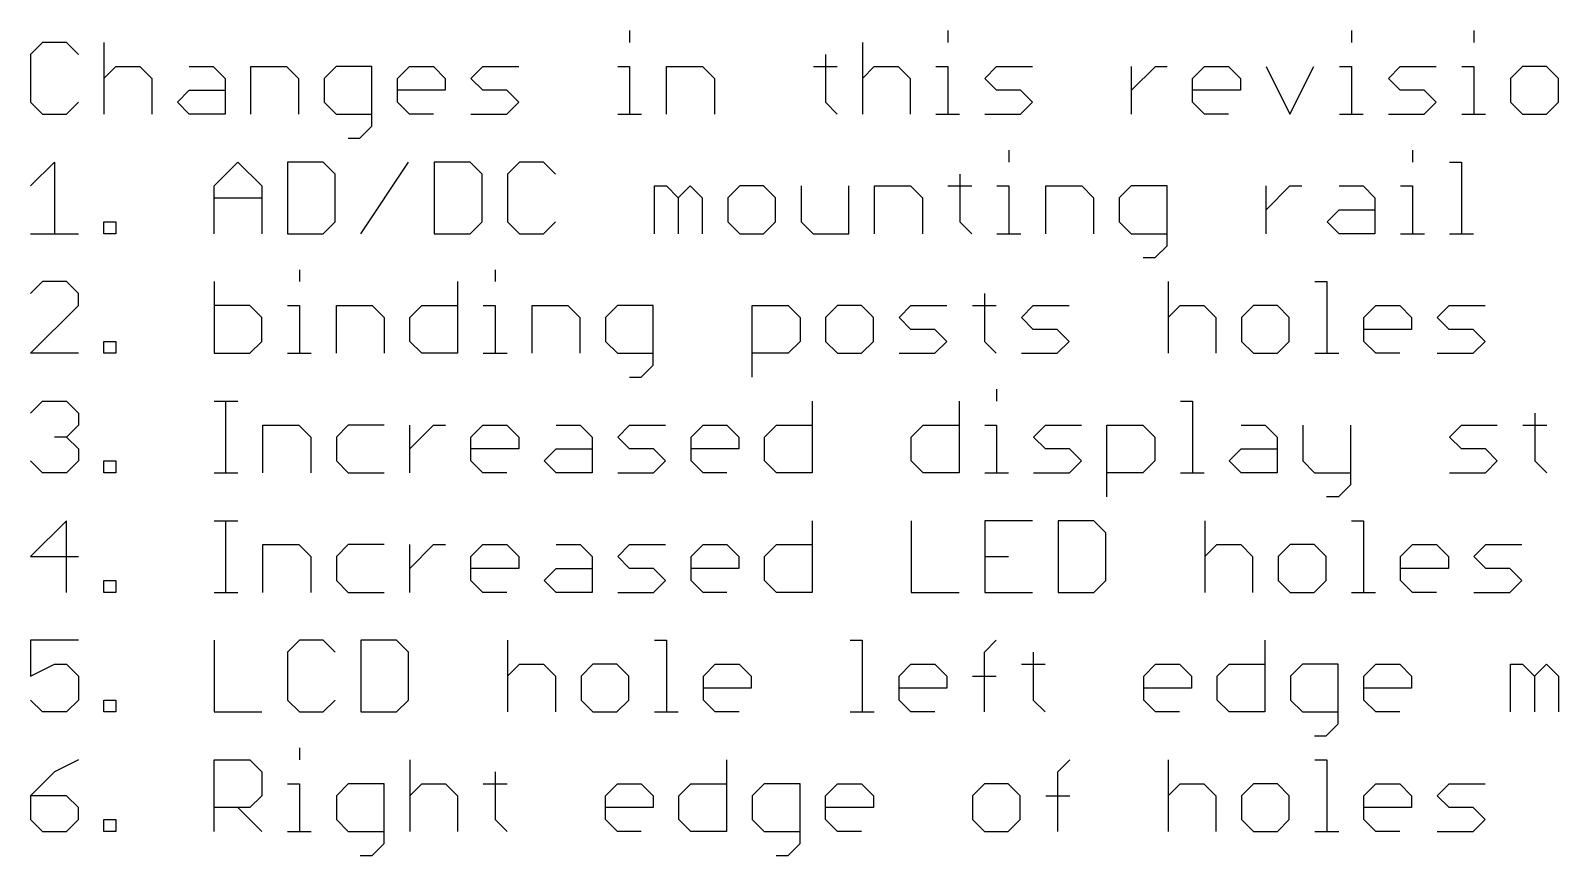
# Model space of a CAD drawing. Extents: x -9 to 622, y -48 to 444.
# Drawn here: x 319.13 to 367.05, y 417.88 to 443.75 of the extents above; entities that cross this region are included whole.
import ezdxf

# ---------------------------------------------------------------- set-up
doc = ezdxf.new("R2010")
doc.units = 0
doc.layers.add('119', color=1, linetype='CONTINUOUS')

msp = doc.modelspace()

# ---------------------------------------------------------------- linework, layer by layer
at = {"layer": '119'}
for p, q in [((319.5017, 443.3749), (319.127, 443.0003)), ((320.251, 443.3749), (319.5017, 443.3749)), ((320.6256, 443.0003), (320.251, 443.3749)), ((321.429, 443.3749), (321.429, 441.127)), ((337.9174, 443.7496), (337.9174, 443.3749)), ((345.2159, 443.3749), (345.2159, 441.127)), ((347.8926, 443.7496), (347.8926, 443.3749)), ((360.5534, 443.7496), (360.5534, 443.3749)), ((364.39, 443.7496), (364.39, 443.3749)), ((319.127, 443.0003), (319.127, 441.5017)), ((344.056, 443.0003), (344.056, 441.5017)), ((321.429, 442.251), (321.8036, 442.6256)), ((321.8036, 442.6256), (322.5529, 442.6256)), ((322.5529, 442.6256), (322.9276, 442.251)), ((324.1056, 442.6256), (324.8549, 442.6256)), ((324.8549, 442.6256), (325.2295, 442.251)), ((326.0329, 441.127), (326.0329, 442.6256)), ((326.0329, 442.6256), (327.1569, 442.6256)), ((327.1569, 442.6256), (327.5315, 442.251)), ((328.7095, 442.6256), (328.3349, 442.251)), ((329.8335, 442.6256), (328.7095, 442.6256)), ((329.8335, 440.7523), (329.8335, 442.6256)), ((330.6368, 442.251), (331.0115, 442.6256)), ((331.0115, 442.6256), (331.7608, 442.6256)), ((331.7608, 442.6256), (332.1354, 442.251)), ((332.9388, 442.251), (333.3134, 442.6256)), ((333.3134, 442.6256), (334.4374, 442.6256)), ((337.5427, 442.6256), (337.9174, 442.6256)), ((337.9174, 442.6256), (337.9174, 441.127)), ((339.0774, 441.127), (339.0774, 442.6256)), ((339.0774, 442.6256), (340.2013, 442.6256)), ((340.2013, 442.6256), (340.576, 442.251)), ((343.6813, 442.6256), (344.4306, 442.6256)), ((345.2159, 442.251), (345.5906, 442.6256)), ((345.5906, 442.6256), (346.3399, 442.6256)), ((346.3399, 442.6256), (346.7146, 442.251)), ((347.5179, 442.6256), (347.8926, 442.6256)), ((347.8926, 442.6256), (347.8926, 441.127)), ((349.0526, 442.251), (349.4272, 442.6256)), ((349.4272, 442.6256), (350.5512, 442.6256)), ((353.6565, 441.127), (353.6565, 442.6256)), ((353.6565, 441.8763), (354.4058, 442.6256)), ((354.4058, 442.6256), (354.7804, 442.6256)), ((355.5748, 442.251), (355.9494, 442.6256)), ((355.9494, 442.6256), (356.6987, 442.6256)), ((356.6987, 442.6256), (357.0734, 442.251)), ((357.8768, 442.6256), (358.6261, 441.127)), ((358.6261, 441.127), (359.3754, 442.6256)), ((360.1787, 442.6256), (360.5534, 442.6256)), ((360.5534, 442.6256), (360.5534, 441.127)), ((361.7134, 442.251), (362.088, 442.6256)), ((362.088, 442.6256), (363.212, 442.6256)), ((364.0153, 442.6256), (364.39, 442.6256)), ((364.39, 442.6256), (364.39, 441.127)), ((365.9246, 442.6256), (365.55, 442.251)), ((366.6739, 442.6256), (365.9246, 442.6256)), ((367.0486, 442.251), (366.6739, 442.6256)), ((322.9276, 442.251), (322.9276, 441.127)), ((323.7309, 441.5017), (324.1056, 441.8763)), ((324.1056, 441.8763), (325.2295, 441.8763)), ((325.2295, 442.251), (325.2295, 441.127)), ((327.5315, 442.251), (327.5315, 441.127)), ((328.3349, 442.251), (328.3349, 441.5017)), ((330.6368, 441.5017), (330.6368, 442.251)), ((332.1354, 441.8763), (330.6368, 441.8763)), ((332.1354, 442.251), (332.1354, 441.8763)), ((333.3134, 441.8763), (332.9388, 442.251)), ((334.0628, 441.8763), (333.3134, 441.8763)), ((334.4374, 441.5017), (334.0628, 441.8763)), ((340.576, 442.251), (340.576, 441.127)), ((346.7146, 442.251), (346.7146, 441.127)), ((349.4272, 441.8763), (349.0526, 442.251)), ((350.1765, 441.8763), (349.4272, 441.8763)), ((350.5512, 441.5017), (350.1765, 441.8763)), ((355.5748, 441.5017), (355.5748, 442.251)), ((357.0734, 441.8763), (355.5748, 441.8763)), ((357.0734, 442.251), (357.0734, 441.8763)), ((362.088, 441.8763), (361.7134, 442.251)), ((362.8373, 441.8763), (362.088, 441.8763)), ((363.212, 441.5017), (362.8373, 441.8763)), ((365.55, 442.251), (365.55, 441.5017)), ((367.0486, 441.5017), (367.0486, 442.251)), ((319.127, 441.5017), (319.5017, 441.127)), ((320.251, 441.127), (320.6256, 441.5017)), ((324.1056, 441.127), (323.7309, 441.5017)), ((328.3349, 441.5017), (328.7095, 441.127)), ((331.0115, 441.127), (330.6368, 441.5017)), ((334.0628, 441.127), (334.4374, 441.5017)), ((344.056, 441.5017), (344.4306, 441.127)), ((350.1765, 441.127), (350.5512, 441.5017)), ((355.9494, 441.127), (355.5748, 441.5017)), ((362.8373, 441.127), (363.212, 441.5017)), ((365.55, 441.5017), (365.9246, 441.127)), ((366.6739, 441.127), (367.0486, 441.5017)), ((319.5017, 441.127), (320.251, 441.127)), ((325.2295, 441.127), (324.1056, 441.127)), ((328.7095, 441.127), (329.8335, 441.127)), ((331.7608, 441.127), (331.0115, 441.127)), ((332.9388, 441.127), (334.0628, 441.127)), ((337.5427, 441.127), (338.292, 441.127)), ((347.5179, 441.127), (348.2672, 441.127)), ((349.0526, 441.127), (350.1765, 441.127)), ((356.6987, 441.127), (355.9494, 441.127)), ((360.1787, 441.127), (360.928, 441.127)), ((361.7134, 441.127), (362.8373, 441.127)), ((364.0153, 441.127), (364.7646, 441.127)), ((365.9246, 441.127), (366.6739, 441.127)), ((329.4588, 440.3777), (329.8335, 440.7523)), ((329.0842, 440.3777), (329.4588, 440.3777)), ((349.8109, 439.9996), (349.8109, 439.6249)), ((362.4717, 439.9996), (362.4717, 439.6249)), ((319.127, 438.8756), (319.8763, 439.6249)), ((319.8763, 439.6249), (319.8763, 437.377)), ((324.8819, 438.8756), (325.6312, 439.6249)), ((325.6312, 439.6249), (326.3805, 438.8756)), ((327.1839, 439.6249), (327.1839, 437.377)), ((328.3078, 439.6249), (327.1839, 439.6249)), ((328.6825, 439.2503), (328.3078, 439.6249)), ((329.4858, 437.377), (330.9845, 439.6249)), ((331.7878, 439.6249), (331.7878, 437.377)), ((332.9118, 439.6249), (331.7878, 439.6249)), ((333.2864, 439.2503), (332.9118, 439.6249)), ((334.4644, 439.6249), (334.0898, 439.2503)), ((335.2137, 439.6249), (334.4644, 439.6249)), ((335.5884, 439.2503), (335.2137, 439.6249)), ((363.6317, 439.6249), (364.0063, 439.6249)), ((364.0063, 439.6249), (364.0063, 437.377)), ((328.6825, 437.7517), (328.6825, 439.2503)), ((333.2864, 437.7517), (333.2864, 439.2503)), ((334.0898, 439.2503), (334.0898, 437.7517)), ((348.2762, 439.2503), (348.2762, 437.7517)), ((324.8819, 437.377), (324.8819, 438.8756)), ((324.8819, 438.501), (326.3805, 438.501)), ((326.3805, 438.8756), (326.3805, 437.377)), ((338.6937, 437.377), (338.6937, 438.8756)), ((338.6937, 438.8756), (339.0684, 438.8756)), ((339.0684, 438.8756), (339.443, 438.501)), ((339.443, 438.501), (339.8177, 438.8756)), ((339.443, 438.501), (339.443, 437.377)), ((339.8177, 438.8756), (340.1923, 438.501)), ((340.1923, 438.501), (340.1923, 437.377)), ((341.3703, 438.8756), (340.9957, 438.501)), ((340.9957, 438.501), (340.9957, 437.7517)), ((342.1196, 438.8756), (341.3703, 438.8756)), ((342.4943, 438.501), (342.1196, 438.8756)), ((342.4943, 437.7517), (342.4943, 438.501)), ((343.2976, 438.8756), (343.2976, 437.7517)), ((344.7963, 437.377), (344.7963, 438.8756)), ((345.5996, 437.377), (345.5996, 438.8756)), ((345.5996, 438.8756), (346.7236, 438.8756)), ((346.7236, 438.8756), (347.0982, 438.501)), ((347.0982, 438.501), (347.0982, 437.377)), ((347.9016, 438.8756), (348.6509, 438.8756)), ((349.4362, 438.8756), (349.8109, 438.8756)), ((349.8109, 438.8756), (349.8109, 437.377)), ((350.9709, 437.377), (350.9709, 438.8756)), ((350.9709, 438.8756), (352.0948, 438.8756)), ((352.0948, 438.8756), (352.4695, 438.501)), ((352.4695, 438.501), (352.4695, 437.377)), ((353.6475, 438.8756), (353.2728, 438.501)), ((353.2728, 438.501), (353.2728, 437.7517)), ((354.7714, 438.8756), (353.6475, 438.8756)), ((354.7714, 437.0023), (354.7714, 438.8756)), ((357.8768, 437.377), (357.8768, 438.8756)), ((357.8768, 438.1263), (358.6261, 438.8756)), ((358.6261, 438.8756), (359.0007, 438.8756)), ((360.1697, 438.8756), (360.919, 438.8756)), ((360.919, 438.8756), (361.2937, 438.501)), ((361.2937, 438.501), (361.2937, 437.377)), ((362.097, 438.8756), (362.4717, 438.8756)), ((362.4717, 438.8756), (362.4717, 437.377)), ((359.7951, 437.7517), (360.1697, 438.1263)), ((360.1697, 438.1263), (361.2937, 438.1263)), ((321.429, 437.377), (321.429, 437.7517)), ((321.429, 437.7517), (321.8036, 437.7517)), ((321.8036, 437.7517), (321.8036, 437.377)), ((328.3078, 437.377), (328.6825, 437.7517)), ((332.9118, 437.377), (333.2864, 437.7517)), ((334.0898, 437.7517), (334.4644, 437.377)), ((335.2137, 437.377), (335.5884, 437.7517)), ((340.9957, 437.7517), (341.3703, 437.377)), ((342.1196, 437.377), (342.4943, 437.7517)), ((343.2976, 437.7517), (343.6723, 437.377)), ((348.2762, 437.7517), (348.6509, 437.377)), ((353.2728, 437.7517), (353.6475, 437.377)), ((360.1697, 437.377), (359.7951, 437.7517)), ((319.127, 437.377), (320.6256, 437.377)), ((321.8036, 437.377), (321.429, 437.377)), ((327.1839, 437.377), (328.3078, 437.377)), ((331.7878, 437.377), (332.9118, 437.377)), ((334.4644, 437.377), (335.2137, 437.377)), ((341.3703, 437.377), (342.1196, 437.377)), ((343.6723, 437.377), (344.7963, 437.377)), ((349.4362, 437.377), (350.1855, 437.377)), ((353.6475, 437.377), (354.7714, 437.377)), ((361.2937, 437.377), (360.1697, 437.377)), ((362.097, 437.377), (362.8463, 437.377)), ((363.6317, 437.377), (364.381, 437.377)), ((354.0221, 436.6277), (354.3968, 436.6277)), ((354.3968, 436.6277), (354.7714, 437.0023)), ((327.5585, 436.2496), (327.5585, 435.8749)), ((333.6971, 436.2496), (333.6971, 435.8749)), ((319.5017, 435.8749), (319.127, 435.5003)), ((320.251, 435.8749), (319.5017, 435.8749)), ((320.6256, 435.5003), (320.251, 435.8749)), ((324.8819, 435.8749), (324.8819, 433.627)), ((332.5191, 435.8749), (332.5191, 433.627)), ((354.8075, 435.8749), (354.8075, 433.627)), ((359.4114, 435.8749), (359.7861, 435.8749)), ((359.7861, 435.8749), (359.7861, 433.627)), ((320.6256, 435.1256), (320.6256, 435.5003)), ((349.0435, 435.5003), (349.0435, 434.0017)), ((319.127, 433.627), (320.6256, 435.1256)), ((326.0059, 435.1256), (324.8819, 435.1256)), ((326.3805, 434.751), (326.0059, 435.1256)), ((326.3805, 434.0017), (326.3805, 434.751)), ((327.1839, 435.1256), (327.5585, 435.1256)), ((327.5585, 435.1256), (327.5585, 433.627)), ((328.7185, 433.627), (328.7185, 435.1256)), ((328.7185, 435.1256), (329.8425, 435.1256)), ((329.8425, 435.1256), (330.2171, 434.751)), ((330.2171, 434.751), (330.2171, 433.627)), ((331.0205, 434.751), (331.3951, 435.1256)), ((331.0205, 434.0017), (331.0205, 434.751)), ((331.3951, 435.1256), (332.5191, 435.1256)), ((333.3225, 435.1256), (333.6971, 435.1256)), ((333.6971, 435.1256), (333.6971, 433.627)), ((334.8571, 433.627), (334.8571, 435.1256)), ((334.8571, 435.1256), (335.9811, 435.1256)), ((335.9811, 435.1256), (336.3557, 434.751)), ((336.3557, 434.751), (336.3557, 433.627)), ((337.5337, 435.1256), (337.1591, 434.751)), ((337.1591, 434.751), (337.1591, 434.0017)), ((338.6577, 435.1256), (337.5337, 435.1256)), ((338.6577, 433.2523), (338.6577, 435.1256)), ((341.763, 432.8777), (341.763, 435.1256)), ((341.763, 435.1256), (342.887, 435.1256)), ((342.887, 435.1256), (343.2616, 434.751)), ((343.2616, 434.751), (343.2616, 434.0017)), ((344.4396, 435.1256), (344.065, 434.751)), ((344.065, 434.751), (344.065, 434.0017)), ((345.1889, 435.1256), (344.4396, 435.1256)), ((345.5636, 434.751), (345.1889, 435.1256)), ((345.5636, 434.0017), (345.5636, 434.751)), ((346.3669, 434.751), (346.7416, 435.1256)), ((346.7416, 434.3763), (346.3669, 434.751)), ((346.7416, 435.1256), (347.8655, 435.1256)), ((348.6689, 435.1256), (349.4182, 435.1256)), ((350.2035, 434.751), (350.5782, 435.1256)), ((350.5782, 434.3763), (350.2035, 434.751)), ((350.5782, 435.1256), (351.7021, 435.1256)), ((354.8075, 434.751), (355.1821, 435.1256)), ((355.1821, 435.1256), (355.9314, 435.1256)), ((355.9314, 435.1256), (356.3061, 434.751)), ((356.3061, 434.751), (356.3061, 433.627)), ((357.4841, 435.1256), (357.1094, 434.751)), ((357.1094, 434.751), (357.1094, 434.0017)), ((358.2334, 435.1256), (357.4841, 435.1256)), ((358.608, 434.751), (358.2334, 435.1256)), ((358.608, 434.0017), (358.608, 434.751)), ((360.946, 434.751), (361.3207, 435.1256)), ((360.946, 434.0017), (360.946, 434.751)), ((361.3207, 435.1256), (362.07, 435.1256)), ((362.07, 435.1256), (362.4447, 434.751)), ((362.4447, 434.751), (362.4447, 434.3763)), ((363.248, 434.751), (363.6227, 435.1256)), ((363.6227, 434.3763), (363.248, 434.751)), ((363.6227, 435.1256), (364.7466, 435.1256)), ((347.4909, 434.3763), (346.7416, 434.3763)), ((347.8655, 434.0017), (347.4909, 434.3763)), ((351.3275, 434.3763), (350.5782, 434.3763)), ((351.7021, 434.0017), (351.3275, 434.3763)), ((362.4447, 434.3763), (360.946, 434.3763)), ((364.372, 434.3763), (363.6227, 434.3763)), ((364.7466, 434.0017), (364.372, 434.3763)), ((321.429, 433.627), (321.429, 434.0017)), ((321.429, 434.0017), (321.8036, 434.0017)), ((321.8036, 434.0017), (321.8036, 433.627)), ((326.0059, 433.627), (326.3805, 434.0017)), ((331.3951, 433.627), (331.0205, 434.0017)), ((337.1591, 434.0017), (337.5337, 433.627)), ((343.2616, 434.0017), (342.887, 433.627)), ((344.065, 434.0017), (344.4396, 433.627)), ((345.1889, 433.627), (345.5636, 434.0017)), ((347.4909, 433.627), (347.8655, 434.0017)), ((349.0435, 434.0017), (349.4182, 433.627)), ((351.3275, 433.627), (351.7021, 434.0017)), ((357.1094, 434.0017), (357.4841, 433.627)), ((358.2334, 433.627), (358.608, 434.0017)), ((361.3207, 433.627), (360.946, 434.0017)), ((364.372, 433.627), (364.7466, 434.0017)), ((320.6256, 433.627), (319.127, 433.627)), ((321.8036, 433.627), (321.429, 433.627)), ((324.8819, 433.627), (326.0059, 433.627)), ((327.1839, 433.627), (327.9332, 433.627)), ((332.5191, 433.627), (331.3951, 433.627)), ((333.3225, 433.627), (334.0718, 433.627)), ((337.5337, 433.627), (338.6577, 433.627)), ((338.283, 432.8777), (338.6577, 433.2523)), ((342.887, 433.627), (341.763, 433.627)), ((344.4396, 433.627), (345.1889, 433.627)), ((346.3669, 433.627), (347.4909, 433.627)), ((350.2035, 433.627), (351.3275, 433.627)), ((357.4841, 433.627), (358.2334, 433.627)), ((359.4114, 433.627), (360.1607, 433.627)), ((362.07, 433.627), (361.3207, 433.627)), ((363.248, 433.627), (364.372, 433.627)), ((337.9084, 432.8777), (338.283, 432.8777)), ((349.4272, 432.4996), (349.4272, 432.1249)), ((319.127, 431.7503), (319.5017, 432.1249)), ((319.5017, 432.1249), (320.251, 432.1249)), ((320.251, 432.1249), (320.6256, 431.7503)), ((324.8819, 432.1249), (325.6312, 432.1249)), ((325.2566, 429.877), (325.2566, 432.1249)), ((343.6453, 432.1249), (343.6453, 429.877)), ((348.2492, 432.1249), (348.2492, 429.877)), ((355.1911, 432.1249), (355.5658, 432.1249)), ((355.5658, 432.1249), (355.5658, 429.877)), ((320.6256, 431.3756), (320.251, 431.001)), ((320.6256, 431.7503), (320.6256, 431.3756)), ((326.4166, 429.877), (326.4166, 431.3756)), ((326.4166, 431.3756), (327.5405, 431.3756)), ((327.5405, 431.3756), (327.9152, 431.001)), ((329.0932, 431.3756), (328.7185, 431.001)), ((330.2171, 431.3756), (329.0932, 431.3756)), ((331.0205, 429.877), (331.0205, 431.3756)), ((331.0205, 430.6263), (331.7698, 431.3756)), ((331.7698, 431.3756), (332.1444, 431.3756)), ((332.9388, 431.001), (333.3134, 431.3756)), ((333.3134, 431.3756), (334.0627, 431.3756)), ((334.0627, 431.3756), (334.4374, 431.001)), ((335.6154, 431.3756), (336.3647, 431.3756)), ((336.3647, 431.3756), (336.7394, 431.001)), ((337.5427, 431.001), (337.9174, 431.3756)), ((337.9174, 431.3756), (339.0413, 431.3756)), ((339.8447, 431.001), (340.2193, 431.3756)), ((340.2193, 431.3756), (340.9686, 431.3756)), ((340.9686, 431.3756), (341.3433, 431.001)), ((342.1467, 431.001), (342.5213, 431.3756)), ((342.5213, 431.3756), (343.6453, 431.3756)), ((346.7506, 431.001), (347.1252, 431.3756)), ((347.1252, 431.3756), (348.2492, 431.3756)), ((349.0525, 431.3756), (349.4272, 431.3756)), ((349.4272, 431.3756), (349.4272, 429.877)), ((350.5872, 431.001), (350.9618, 431.3756)), ((350.9618, 431.3756), (352.0858, 431.3756)), ((352.8892, 429.1277), (352.8892, 431.3756)), ((352.8892, 431.3756), (354.0131, 431.3756)), ((354.0131, 431.3756), (354.3878, 431.001)), ((357.1004, 431.3756), (357.8497, 431.3756)), ((357.8497, 431.3756), (358.2244, 431.001)), ((359.0277, 431.3756), (359.0277, 430.2517)), ((360.5263, 431.3756), (360.5263, 429.5023)), ((363.6317, 431.001), (364.0063, 431.3756)), ((364.0063, 431.3756), (365.1303, 431.3756)), ((365.9336, 431.3756), (366.6829, 431.3756)), ((366.3083, 431.7503), (366.3083, 430.2517)), ((320.251, 431.001), (319.8763, 431.001)), ((320.251, 431.001), (320.6256, 430.6263)), ((327.9152, 431.001), (327.9152, 429.877)), ((328.7185, 431.001), (328.7185, 430.2517)), ((332.9388, 430.2517), (332.9388, 431.001)), ((334.4374, 431.001), (334.4374, 430.6263)), ((336.7394, 431.001), (336.7394, 429.877)), ((337.9174, 430.6263), (337.5427, 431.001)), ((339.8447, 430.2517), (339.8447, 431.001)), ((341.3433, 431.001), (341.3433, 430.6263)), ((342.1467, 430.2517), (342.1467, 431.001)), ((346.7506, 430.2517), (346.7506, 431.001)), ((350.9618, 430.6263), (350.5872, 431.001)), ((354.3878, 431.001), (354.3878, 430.2517)), ((358.2244, 431.001), (358.2244, 429.877)), ((364.0063, 430.6263), (363.6317, 431.001)), ((320.6256, 430.6263), (320.6256, 430.2517)), ((334.4374, 430.6263), (332.9388, 430.6263)), ((335.2408, 430.2517), (335.6154, 430.6263)), ((335.6154, 430.6263), (336.7394, 430.6263)), ((338.6667, 430.6263), (337.9174, 430.6263)), ((339.0413, 430.2517), (338.6667, 430.6263)), ((341.3433, 430.6263), (339.8447, 430.6263)), ((351.7112, 430.6263), (350.9618, 430.6263)), ((352.0858, 430.2517), (351.7112, 430.6263)), ((356.7258, 430.2517), (357.1004, 430.6263)), ((357.1004, 430.6263), (358.2244, 430.6263)), ((364.7556, 430.6263), (364.0063, 430.6263)), ((365.1303, 430.2517), (364.7556, 430.6263)), ((319.5017, 429.877), (319.127, 430.2517)), ((320.251, 429.877), (319.5017, 429.877)), ((320.6256, 430.2517), (320.251, 429.877)), ((321.429, 429.877), (321.429, 430.2517)), ((321.429, 430.2517), (321.8036, 430.2517)), ((321.8036, 429.877), (321.429, 429.877)), ((321.8036, 430.2517), (321.8036, 429.877)), ((324.8819, 429.877), (325.6312, 429.877)), ((328.7185, 430.2517), (329.0932, 429.877)), ((329.0932, 429.877), (330.2171, 429.877)), ((333.3134, 429.877), (332.9388, 430.2517)), ((334.0627, 429.877), (333.3134, 429.877)), ((335.6154, 429.877), (335.2408, 430.2517)), ((336.7394, 429.877), (335.6154, 429.877)), ((337.5427, 429.877), (338.6667, 429.877)), ((338.6667, 429.877), (339.0413, 430.2517)), ((340.2193, 429.877), (339.8447, 430.2517)), ((340.9686, 429.877), (340.2193, 429.877)), ((342.5213, 429.877), (342.1467, 430.2517)), ((343.6453, 429.877), (342.5213, 429.877)), ((347.1252, 429.877), (346.7506, 430.2517)), ((348.2492, 429.877), (347.1252, 429.877)), ((349.0525, 429.877), (349.8019, 429.877)), ((350.5872, 429.877), (351.7112, 429.877)), ((351.7112, 429.877), (352.0858, 430.2517)), ((354.0131, 429.877), (352.8892, 429.877)), ((354.3878, 430.2517), (354.0131, 429.877)), ((355.1911, 429.877), (355.9404, 429.877)), ((357.1004, 429.877), (356.7258, 430.2517)), ((358.2244, 429.877), (357.1004, 429.877)), ((359.0277, 430.2517), (359.4024, 429.877)), ((359.4024, 429.877), (360.5263, 429.877)), ((363.6317, 429.877), (364.7556, 429.877)), ((364.7556, 429.877), (365.1303, 430.2517)), ((366.3083, 430.2517), (366.6829, 429.877)), ((360.5263, 429.5023), (360.1517, 429.1277)), ((360.1517, 429.1277), (359.777, 429.1277)), ((320.251, 428.3749), (319.127, 427.251)), ((320.251, 426.127), (320.251, 428.3749)), ((324.8819, 428.3749), (325.6312, 428.3749)), ((325.2566, 426.127), (325.2566, 428.3749)), ((343.6453, 428.3749), (343.6453, 426.127)), ((346.7506, 428.3749), (346.7506, 426.127)), ((350.5512, 428.3749), (349.0525, 428.3749)), ((349.0525, 428.3749), (349.0525, 426.127)), ((351.3545, 428.3749), (351.3545, 426.127)), ((352.4785, 428.3749), (351.3545, 428.3749)), ((352.8531, 428.0003), (352.4785, 428.3749)), ((352.8531, 426.5017), (352.8531, 428.0003)), ((355.9584, 428.3749), (355.9584, 426.127)), ((360.5624, 428.3749), (360.937, 428.3749)), ((360.937, 428.3749), (360.937, 426.127)), ((326.4166, 426.127), (326.4166, 427.6256)), ((326.4166, 427.6256), (327.5405, 427.6256)), ((327.5405, 427.6256), (327.9152, 427.251)), ((329.0932, 427.6256), (328.7185, 427.251)), ((330.2171, 427.6256), (329.0932, 427.6256)), ((331.0205, 426.127), (331.0205, 427.6256)), ((331.0205, 426.8763), (331.7698, 427.6256)), ((331.7698, 427.6256), (332.1444, 427.6256)), ((332.9388, 427.251), (333.3134, 427.6256)), ((333.3134, 427.6256), (334.0627, 427.6256)), ((334.0627, 427.6256), (334.4374, 427.251)), ((335.6154, 427.6256), (336.3647, 427.6256)), ((336.3647, 427.6256), (336.7394, 427.251)), ((337.5427, 427.251), (337.9174, 427.6256)), ((337.9174, 427.6256), (339.0413, 427.6256)), ((339.8447, 427.251), (340.2193, 427.6256)), ((340.2193, 427.6256), (340.9686, 427.6256)), ((340.9686, 427.6256), (341.3433, 427.251)), ((342.1467, 427.251), (342.5213, 427.6256)), ((342.5213, 427.6256), (343.6453, 427.6256)), ((355.9584, 427.251), (356.3331, 427.6256)), ((356.3331, 427.6256), (357.0824, 427.6256)), ((357.0824, 427.6256), (357.4571, 427.251)), ((358.6351, 427.6256), (358.2604, 427.251)), ((359.3844, 427.6256), (358.6351, 427.6256)), ((359.759, 427.251), (359.3844, 427.6256)), ((362.097, 427.251), (362.4717, 427.6256)), ((362.4717, 427.6256), (363.221, 427.6256)), ((363.221, 427.6256), (363.5956, 427.251)), ((364.399, 427.251), (364.7736, 427.6256)), ((364.7736, 427.6256), (365.8976, 427.6256)), ((319.127, 427.251), (320.6256, 427.251)), ((327.9152, 427.251), (327.9152, 426.127)), ((328.7185, 427.251), (328.7185, 426.5017)), ((332.9388, 426.5017), (332.9388, 427.251)), ((334.4374, 427.251), (334.4374, 426.8763)), ((336.7394, 427.251), (336.7394, 426.127)), ((337.9174, 426.8763), (337.5427, 427.251)), ((339.8447, 426.5017), (339.8447, 427.251)), ((341.3433, 427.251), (341.3433, 426.8763)), ((342.1467, 426.5017), (342.1467, 427.251)), ((349.0525, 427.251), (349.8019, 427.251)), ((357.4571, 427.251), (357.4571, 426.127)), ((358.2604, 427.251), (358.2604, 426.5017)), ((359.759, 426.5017), (359.759, 427.251)), ((362.097, 426.5017), (362.097, 427.251)), ((363.5956, 427.251), (363.5956, 426.8763)), ((364.7736, 426.8763), (364.399, 427.251)), ((334.4374, 426.8763), (332.9388, 426.8763)), ((335.2408, 426.5017), (335.6154, 426.8763)), ((335.6154, 426.8763), (336.7394, 426.8763)), ((338.6667, 426.8763), (337.9174, 426.8763)), ((339.0413, 426.5017), (338.6667, 426.8763)), ((341.3433, 426.8763), (339.8447, 426.8763)), ((363.5956, 426.8763), (362.097, 426.8763)), ((365.5229, 426.8763), (364.7736, 426.8763)), ((365.8976, 426.5017), (365.5229, 426.8763)), ((321.429, 426.127), (321.429, 426.5017)), ((321.429, 426.5017), (321.8036, 426.5017)), ((321.8036, 426.127), (321.429, 426.127)), ((321.8036, 426.5017), (321.8036, 426.127)), ((324.8819, 426.127), (325.6312, 426.127)), ((328.7185, 426.5017), (329.0932, 426.127)), ((329.0932, 426.127), (330.2171, 426.127)), ((333.3134, 426.127), (332.9388, 426.5017)), ((334.0627, 426.127), (333.3134, 426.127)), ((335.6154, 426.127), (335.2408, 426.5017)), ((336.7394, 426.127), (335.6154, 426.127)), ((337.5427, 426.127), (338.6667, 426.127)), ((338.6667, 426.127), (339.0413, 426.5017)), ((340.2193, 426.127), (339.8447, 426.5017)), ((340.9686, 426.127), (340.2193, 426.127)), ((342.5213, 426.127), (342.1467, 426.5017)), ((343.6453, 426.127), (342.5213, 426.127)), ((346.7506, 426.127), (348.2492, 426.127)), ((349.0525, 426.127), (350.5512, 426.127)), ((351.3545, 426.127), (352.4785, 426.127)), ((352.4785, 426.127), (352.8531, 426.5017)), ((358.2604, 426.5017), (358.6351, 426.127)), ((358.6351, 426.127), (359.3844, 426.127)), ((359.3844, 426.127), (359.759, 426.5017)), ((360.5624, 426.127), (361.3117, 426.127)), ((362.4717, 426.127), (362.097, 426.5017)), ((363.221, 426.127), (362.4717, 426.127)), ((364.399, 426.127), (365.5229, 426.127)), ((365.5229, 426.127), (365.8976, 426.5017)), ((320.6256, 424.6249), (319.127, 424.6249)), ((319.127, 424.6249), (319.127, 423.501)), ((324.8819, 424.6249), (324.8819, 422.377)), ((327.5585, 424.6249), (327.1839, 424.2503)), ((328.3078, 424.6249), (327.5585, 424.6249)), ((328.6825, 424.2503), (328.3078, 424.6249)), ((329.4858, 424.6249), (329.4858, 422.377)), ((330.6098, 424.6249), (329.4858, 424.6249)), ((330.9845, 424.2503), (330.6098, 424.6249)), ((334.0898, 424.6249), (334.0898, 422.377)), ((338.6937, 424.6249), (339.0684, 424.6249)), ((339.0684, 424.6249), (339.0684, 422.377)), ((344.8323, 424.6249), (345.2069, 424.6249)), ((345.2069, 424.6249), (345.2069, 422.377)), ((349.0435, 424.2503), (349.4182, 424.6249)), ((357.8407, 424.6249), (357.8407, 422.377)), ((327.1839, 424.2503), (327.1839, 422.7517)), ((330.9845, 422.7517), (330.9845, 424.2503)), ((349.0435, 422.377), (349.0435, 424.2503)), ((350.5782, 424.2503), (350.5782, 422.7517)), ((319.127, 423.501), (319.8763, 423.8756)), ((319.8763, 423.8756), (320.251, 423.8756)), ((320.251, 423.8756), (320.6256, 423.501)), ((334.0898, 423.501), (334.4644, 423.8756)), ((334.4644, 423.8756), (335.2137, 423.8756)), ((335.2137, 423.8756), (335.5884, 423.501)), ((336.7664, 423.8756), (336.3917, 423.501)), ((337.5157, 423.8756), (336.7664, 423.8756)), ((337.8904, 423.501), (337.5157, 423.8756)), ((340.2284, 423.501), (340.603, 423.8756)), ((340.603, 423.8756), (341.3523, 423.8756)), ((341.3523, 423.8756), (341.727, 423.501)), ((346.3669, 423.501), (346.7416, 423.8756)), ((346.7416, 423.8756), (347.4909, 423.8756)), ((347.4909, 423.8756), (347.8655, 423.501)), ((350.2035, 423.8756), (350.9528, 423.8756)), ((354.0401, 423.501), (354.4148, 423.8756)), ((354.4148, 423.8756), (355.1641, 423.8756)), ((355.1641, 423.8756), (355.5388, 423.501)), ((356.3421, 423.501), (356.7168, 423.8756)), ((356.7168, 423.8756), (357.8407, 423.8756)), ((359.0187, 423.8756), (358.6441, 423.501)), ((360.1427, 423.8756), (359.0187, 423.8756)), ((360.1427, 422.0023), (360.1427, 423.8756)), ((360.946, 423.501), (361.3207, 423.8756)), ((361.3207, 423.8756), (362.07, 423.8756)), ((362.07, 423.8756), (362.4447, 423.501)), ((365.55, 422.377), (365.55, 423.8756)), ((365.55, 423.8756), (365.9246, 423.8756)), ((365.9246, 423.8756), (366.2993, 423.501)), ((366.2993, 423.501), (366.6739, 423.8756)), ((366.6739, 423.8756), (367.0486, 423.501)), ((320.6256, 423.501), (320.6256, 422.7517)), ((335.5884, 423.501), (335.5884, 422.377)), ((336.3917, 423.501), (336.3917, 422.7517)), ((337.8904, 422.7517), (337.8904, 423.501)), ((340.2284, 422.7517), (340.2284, 423.501)), ((341.727, 423.501), (341.727, 423.1263)), ((346.3669, 422.7517), (346.3669, 423.501)), ((347.8655, 423.501), (347.8655, 423.1263)), ((348.6689, 423.501), (349.4182, 423.501)), ((354.0401, 422.7517), (354.0401, 423.501)), ((355.5388, 423.501), (355.5388, 423.1263)), ((356.3421, 422.7517), (356.3421, 423.501)), ((358.6441, 423.501), (358.6441, 422.7517)), ((360.946, 422.7517), (360.946, 423.501)), ((362.4447, 423.501), (362.4447, 423.1263)), ((366.2993, 423.501), (366.2993, 422.377)), ((367.0486, 423.501), (367.0486, 422.377)), ((319.5017, 422.377), (319.127, 422.7517)), ((320.6256, 422.7517), (320.251, 422.377)), ((321.429, 422.377), (321.429, 422.7517)), ((321.429, 422.7517), (321.8036, 422.7517)), ((321.8036, 422.7517), (321.8036, 422.377)), ((327.1839, 422.7517), (327.5585, 422.377)), ((328.3078, 422.377), (328.6825, 422.7517)), ((330.6098, 422.377), (330.9845, 422.7517)), ((336.3917, 422.7517), (336.7664, 422.377)), ((337.5157, 422.377), (337.8904, 422.7517)), ((341.727, 423.1263), (340.2284, 423.1263)), ((340.603, 422.377), (340.2284, 422.7517)), ((347.8655, 423.1263), (346.3669, 423.1263)), ((346.7416, 422.377), (346.3669, 422.7517)), ((350.5782, 422.7517), (350.9528, 422.377)), ((355.5388, 423.1263), (354.0401, 423.1263)), ((354.4148, 422.377), (354.0401, 422.7517)), ((356.7168, 422.377), (356.3421, 422.7517)), ((358.6441, 422.7517), (359.0187, 422.377)), ((362.4447, 423.1263), (360.946, 423.1263)), ((361.3207, 422.377), (360.946, 422.7517)), ((320.251, 422.377), (319.5017, 422.377)), ((321.8036, 422.377), (321.429, 422.377)), ((324.8819, 422.377), (326.3805, 422.377)), ((327.5585, 422.377), (328.3078, 422.377)), ((329.4858, 422.377), (330.6098, 422.377)), ((336.7664, 422.377), (337.5157, 422.377)), ((338.6937, 422.377), (339.443, 422.377)), ((341.3523, 422.377), (340.603, 422.377)), ((344.8323, 422.377), (345.5816, 422.377)), ((347.4909, 422.377), (346.7416, 422.377)), ((355.1641, 422.377), (354.4148, 422.377)), ((357.8407, 422.377), (356.7168, 422.377)), ((359.0187, 422.377), (360.1427, 422.377)), ((362.07, 422.377), (361.3207, 422.377)), ((359.768, 421.6277), (360.1427, 422.0023)), ((327.5585, 421.2496), (327.5585, 420.8749)), ((359.3934, 421.6277), (359.768, 421.6277)), ((320.6256, 420.8749), (319.8763, 420.5003)), ((324.8819, 418.627), (324.8819, 420.8749)), ((324.8819, 420.8749), (326.0059, 420.8749)), ((326.0059, 420.8749), (326.3805, 420.5003)), ((331.0205, 420.8749), (331.0205, 418.627)), ((340.9596, 420.8749), (340.9596, 418.627)), ((351.3455, 420.5003), (351.7202, 420.8749)), ((354.8075, 420.8749), (354.8075, 418.627)), ((359.4114, 420.8749), (359.7861, 420.8749)), ((359.7861, 420.8749), (359.7861, 418.627)), ((319.8763, 420.5003), (319.127, 419.751)), ((326.3805, 420.5003), (326.3805, 419.751)), ((333.6971, 420.5003), (333.6971, 419.0017)), ((351.3455, 418.627), (351.3455, 420.5003)), ((327.1839, 420.1256), (327.5585, 420.1256)), ((327.5585, 420.1256), (327.5585, 418.627)), ((329.0932, 420.1256), (328.7185, 419.751)), ((330.2171, 420.1256), (329.0932, 420.1256)), ((330.2171, 418.2523), (330.2171, 420.1256)), ((331.0205, 419.751), (331.3951, 420.1256)), ((331.3951, 420.1256), (332.1444, 420.1256)), ((332.1444, 420.1256), (332.5191, 419.751)), ((333.3225, 420.1256), (334.0718, 420.1256)), ((337.1591, 419.751), (337.5337, 420.1256)), ((337.5337, 420.1256), (338.283, 420.1256)), ((338.283, 420.1256), (338.6577, 419.751)), ((339.461, 419.751), (339.8357, 420.1256)), ((339.8357, 420.1256), (340.9596, 420.1256)), ((342.1376, 420.1256), (341.763, 419.751)), ((343.2616, 420.1256), (342.1376, 420.1256)), ((343.2616, 418.2523), (343.2616, 420.1256)), ((344.065, 419.751), (344.4396, 420.1256)), ((344.4396, 420.1256), (345.1889, 420.1256)), ((345.1889, 420.1256), (345.5636, 419.751)), ((349.0435, 420.1256), (348.6689, 419.751)), ((349.7929, 420.1256), (349.0435, 420.1256)), ((350.1675, 419.751), (349.7929, 420.1256)), ((354.8075, 419.751), (355.1821, 420.1256)), ((355.1821, 420.1256), (355.9314, 420.1256)), ((355.9314, 420.1256), (356.3061, 419.751)), ((357.4841, 420.1256), (357.1094, 419.751)), ((358.2334, 420.1256), (357.4841, 420.1256)), ((358.608, 419.751), (358.2334, 420.1256)), ((360.946, 419.751), (361.3207, 420.1256)), ((361.3207, 420.1256), (362.07, 420.1256)), ((362.07, 420.1256), (362.4447, 419.751)), ((363.248, 419.751), (363.6227, 420.1256)), ((363.6227, 420.1256), (364.7466, 420.1256)), ((319.127, 419.751), (319.127, 419.0017)), ((320.251, 419.751), (319.127, 419.751)), ((320.6256, 419.3763), (320.251, 419.751)), ((320.6256, 419.0017), (320.6256, 419.3763)), ((326.0059, 419.3763), (324.8819, 419.3763)), ((325.6312, 419.3763), (326.3805, 418.627)), ((326.3805, 419.751), (326.0059, 419.3763)), ((328.7185, 419.751), (328.7185, 419.0017)), ((332.5191, 419.751), (332.5191, 418.627)), ((337.1591, 419.0017), (337.1591, 419.751)), ((338.6577, 419.3763), (337.1591, 419.3763)), ((338.6577, 419.751), (338.6577, 419.3763)), ((339.461, 419.0017), (339.461, 419.751)), ((341.763, 419.751), (341.763, 419.0017)), ((344.065, 419.0017), (344.065, 419.751)), ((345.5636, 419.3763), (344.065, 419.3763)), ((345.5636, 419.751), (345.5636, 419.3763)), ((348.6689, 419.751), (348.6689, 419.0017)), ((350.1675, 419.0017), (350.1675, 419.751)), ((350.9709, 419.751), (351.7202, 419.751)), ((356.3061, 419.751), (356.3061, 418.627)), ((357.1094, 419.751), (357.1094, 419.0017)), ((358.608, 419.0017), (358.608, 419.751)), ((360.946, 419.0017), (360.946, 419.751)), ((362.4447, 419.3763), (360.946, 419.3763)), ((362.4447, 419.751), (362.4447, 419.3763)), ((363.6227, 419.3763), (363.248, 419.751)), ((364.372, 419.3763), (363.6227, 419.3763)), ((364.7466, 419.0017), (364.372, 419.3763)), ((319.127, 419.0017), (319.5017, 418.627)), ((320.251, 418.627), (320.6256, 419.0017)), ((321.429, 418.627), (321.429, 419.0017)), ((321.429, 419.0017), (321.8036, 419.0017)), ((321.8036, 419.0017), (321.8036, 418.627)), ((328.7185, 419.0017), (329.0932, 418.627)), ((333.6971, 419.0017), (334.0718, 418.627)), ((337.5337, 418.627), (337.1591, 419.0017)), ((339.8357, 418.627), (339.461, 419.0017)), ((341.763, 419.0017), (342.1376, 418.627)), ((344.4396, 418.627), (344.065, 419.0017)), ((348.6689, 419.0017), (349.0435, 418.627)), ((349.7929, 418.627), (350.1675, 419.0017)), ((357.1094, 419.0017), (357.4841, 418.627)), ((358.2334, 418.627), (358.608, 419.0017)), ((361.3207, 418.627), (360.946, 419.0017)), ((364.372, 418.627), (364.7466, 419.0017)), ((319.5017, 418.627), (320.251, 418.627)), ((321.8036, 418.627), (321.429, 418.627)), ((327.1839, 418.627), (327.9332, 418.627)), ((329.0932, 418.627), (330.2171, 418.627)), ((338.283, 418.627), (337.5337, 418.627)), ((340.9596, 418.627), (339.8357, 418.627)), ((342.1376, 418.627), (343.2616, 418.627)), ((345.1889, 418.627), (344.4396, 418.627)), ((349.0435, 418.627), (349.7929, 418.627)), ((357.4841, 418.627), (358.2334, 418.627)), ((359.4114, 418.627), (360.1607, 418.627)), ((362.07, 418.627), (361.3207, 418.627)), ((363.248, 418.627), (364.372, 418.627)), ((329.4678, 417.8777), (329.8425, 417.8777)), ((329.8425, 417.8777), (330.2171, 418.2523)), ((342.5123, 417.8777), (342.887, 417.8777)), ((342.887, 417.8777), (343.2616, 418.2523))]:
    msp.add_line(p, q, dxfattribs=at)

doc.saveas('drawing.dxf')
